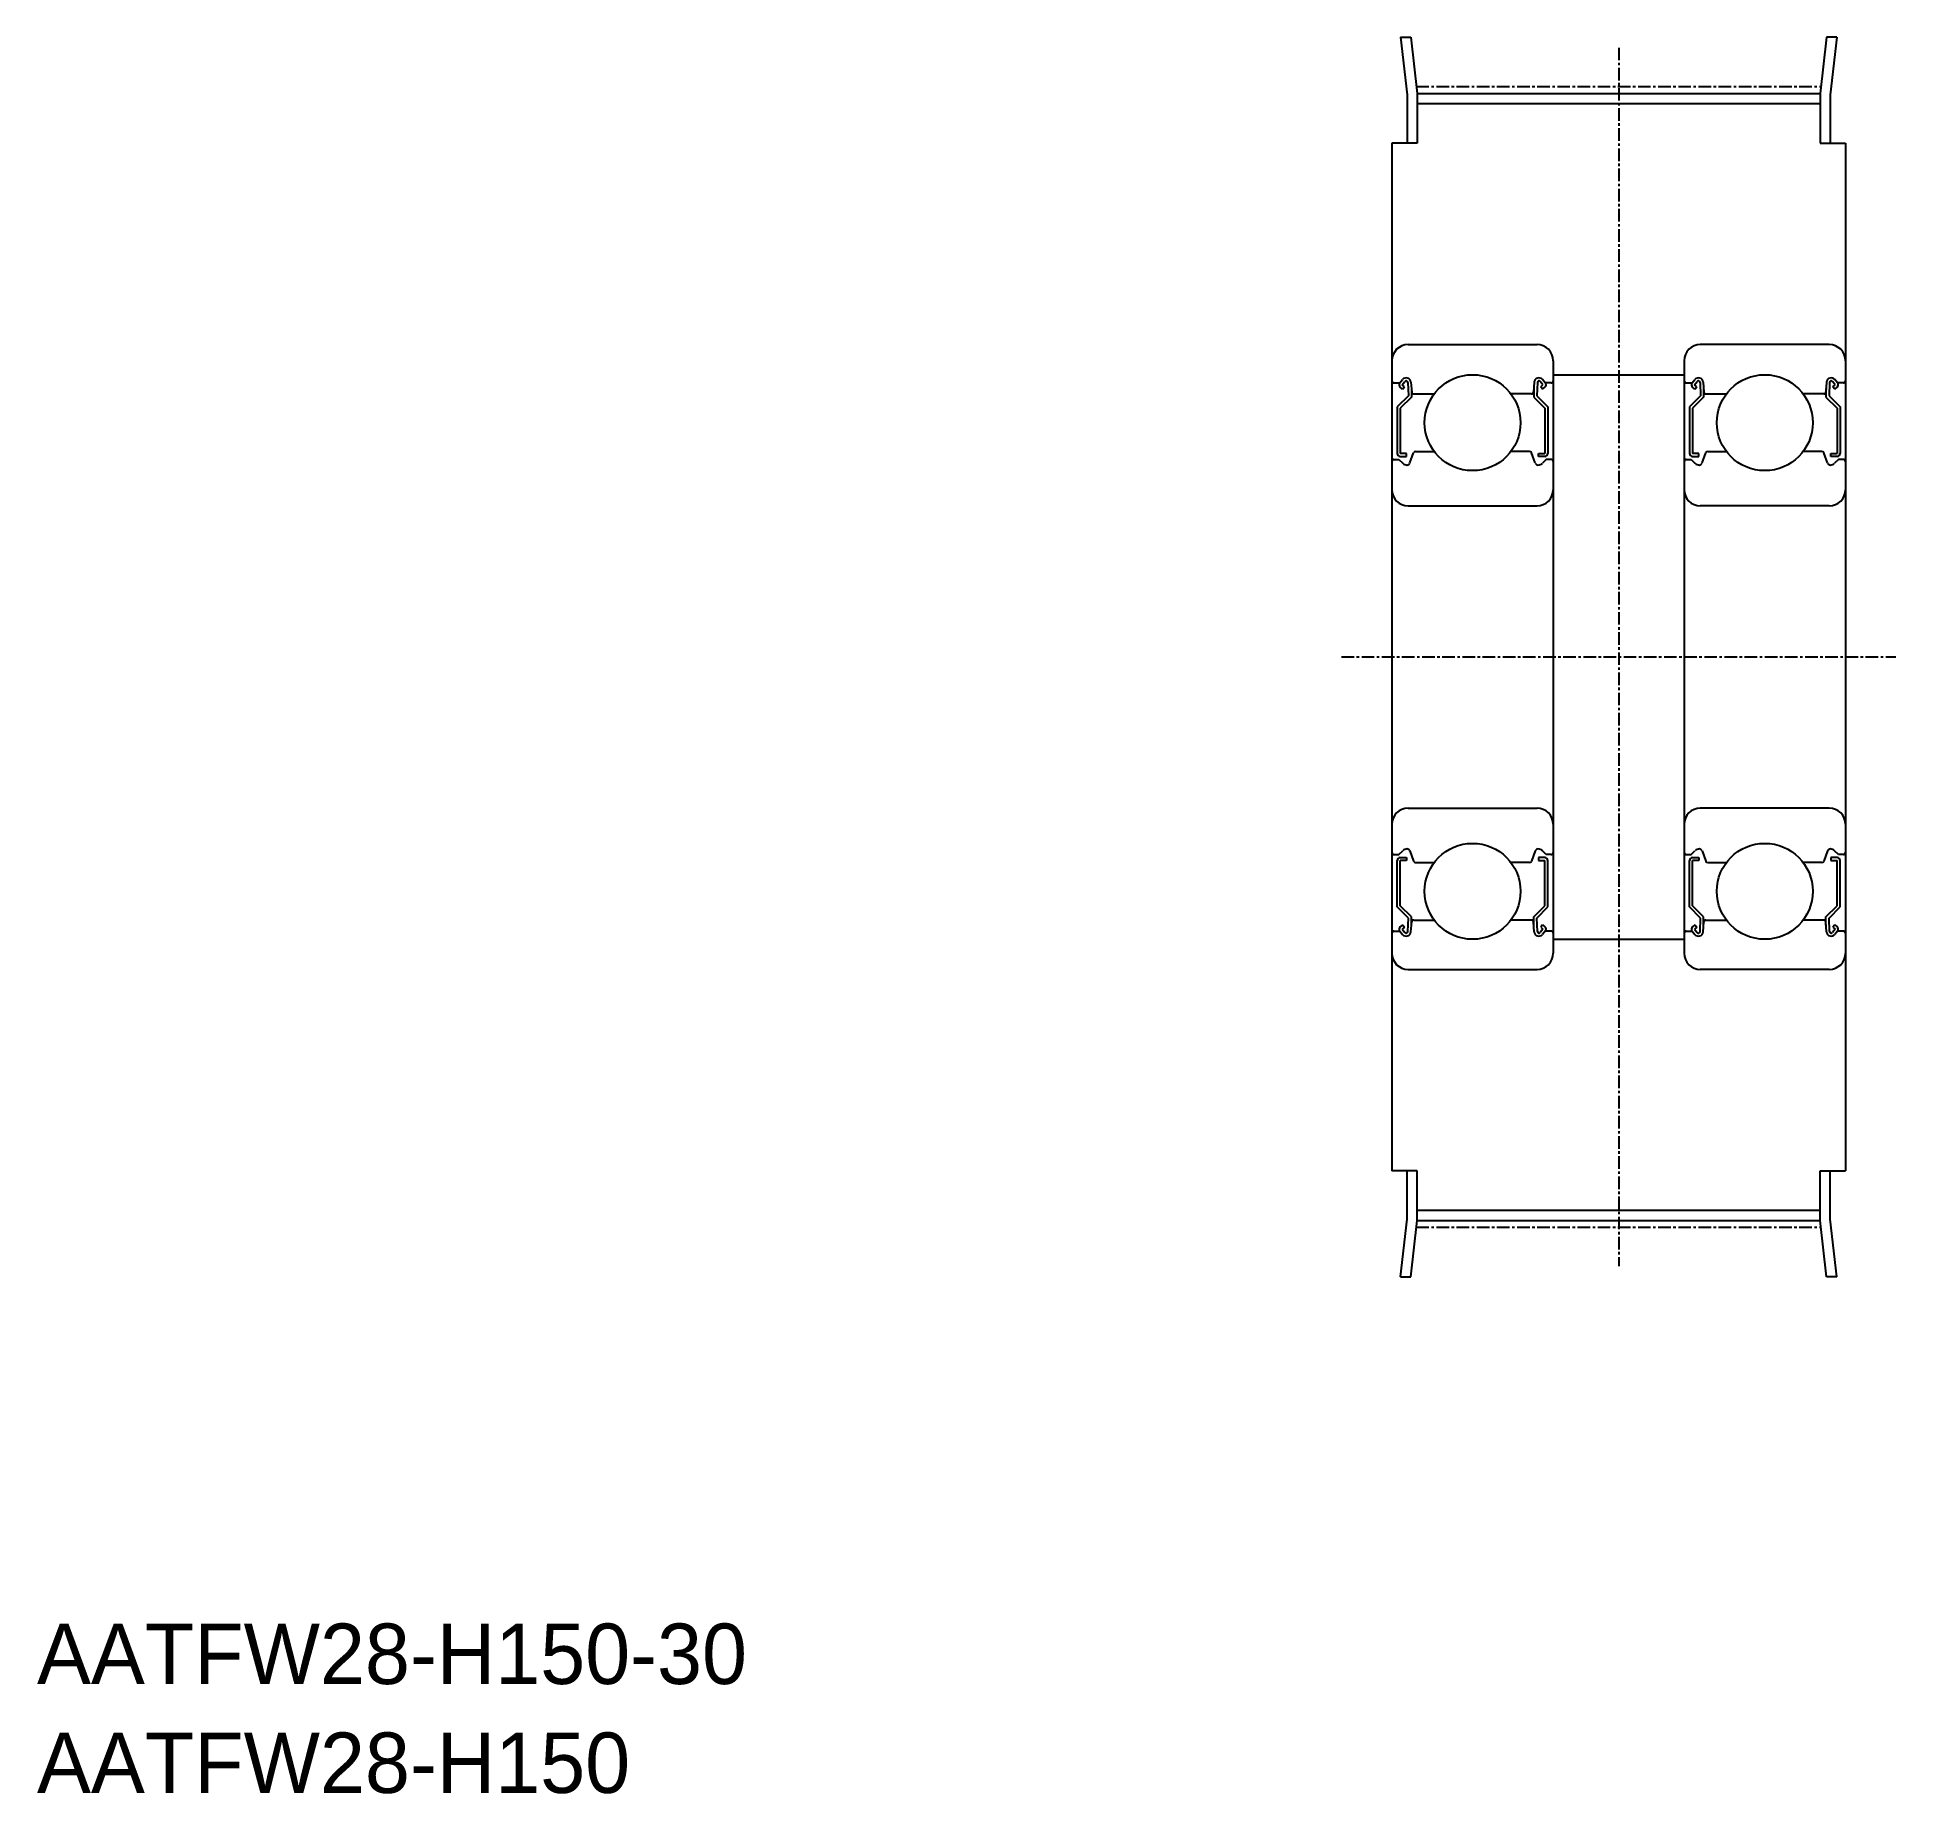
# Model space of a CAD drawing. Extents: x -286 to -102, y -61 to 113.
import ezdxf

# ---------------------------------------------------------------- set-up
doc = ezdxf.new("R2010")
doc.units = 0
doc.linetypes.add('CENTER', pattern=[2, 1.25, -0.25, 0.25, -0.25])
doc.layers.get('0').update_dxf_attribs({"linetype": 'CONTINUOUS'})
doc.layers.add('CENTER', color=1, linetype='CENTER')

msp = doc.modelspace()

# ---------------------------------------------------------------- linework, layer by layer
for p, q in [((-150.71, 113.41), (-150.05, 107.7)), ((-150.71, 113.41), (-149.68, 113.41)), ((-149.68, 113.41), (-149.05, 107.82)), ((-108.42, 113.41), (-109.05, 107.82)), ((-107.39, 113.41), (-108.42, 113.41)), ((-107.39, 113.41), (-108.05, 107.7)), ((-150.05, 107.7), (-150.05, 102.91)), ((-149.05, 107.82), (-149.05, 102.91)), ((-149.05, 107.82), (-109.05, 107.82)), ((-109.05, 107.82), (-109.05, 102.91)), ((-108.05, 107.7), (-108.05, 102.91)), ((-149.05, 106.82), (-109.05, 106.82)), ((-149.05, 102.91), (-151.55, 102.91)), ((-151.55, 102.91), (-151.55, 41.91)), ((-109.05, 102.91), (-106.55, 102.91)), ((-106.55, 102.91), (-106.55, 41.91)), ((-151.55, 81.31), (-151.55, 22.51)), ((-149.95, 82.91), (-137.15, 82.91)), ((-135.55, 81.31), (-135.55, 22.51)), ((-122.55, 81.31), (-122.55, 22.51)), ((-108.15, 82.91), (-120.95, 82.91)), ((-106.55, 81.31), (-106.55, 22.51)), ((-150.77, 79.11), (-150.49, 79.45)), ((-136.33, 79.11), (-136.61, 79.45)), ((-121.77, 79.11), (-121.49, 79.45)), ((-107.33, 79.11), (-107.61, 79.45)), ((-151.35, 79.11), (-150.77, 79.11)), ((-149.92, 77.82), (-151.02, 76.72)), ((-150.5, 78.5), (-150.73, 78.69)), ((-149.62, 77.69), (-150.72, 76.59)), ((-150.54, 78.92), (-150.26, 79.26)), ((-150.31, 78.73), (-150.54, 78.92)), ((-150.5, 78.5), (-150.31, 78.73)), ((-149.98, 79.16), (-149.92, 77.82)), ((-149.68, 79.19), (-149.59, 78.2)), ((-149.62, 78.54), (-149.62, 77.69)), ((-149.39, 78.01), (-147.37, 78.01)), ((-137.71, 78.01), (-139.73, 78.01)), ((-137.42, 79.19), (-137.51, 78.2)), ((-137.48, 78.54), (-137.48, 77.69)), ((-137.48, 77.69), (-136.38, 76.59)), ((-137.12, 79.16), (-137.18, 77.82)), ((-137.18, 77.82), (-136.08, 76.72)), ((-136.56, 78.92), (-136.84, 79.26)), ((-136.79, 78.73), (-136.56, 78.92)), ((-136.6, 78.5), (-136.79, 78.73)), ((-136.6, 78.5), (-136.37, 78.69)), ((-135.75, 79.11), (-136.33, 79.11)), ((-122.35, 79.11), (-121.77, 79.11)), ((-120.92, 77.82), (-122.02, 76.72)), ((-121.5, 78.5), (-121.73, 78.69)), ((-120.62, 77.69), (-121.72, 76.59)), ((-121.54, 78.92), (-121.26, 79.26)), ((-121.31, 78.73), (-121.54, 78.92)), ((-121.5, 78.5), (-121.31, 78.73)), ((-120.98, 79.16), (-120.92, 77.82)), ((-120.68, 79.19), (-120.59, 78.2)), ((-120.62, 78.54), (-120.62, 77.69)), ((-120.39, 78.01), (-118.37, 78.01)), ((-108.71, 78.01), (-110.73, 78.01)), ((-108.42, 79.19), (-108.51, 78.2)), ((-108.48, 78.54), (-108.48, 77.69)), ((-108.48, 77.69), (-107.38, 76.59)), ((-108.12, 79.16), (-108.18, 77.82)), ((-108.18, 77.82), (-107.08, 76.72)), ((-107.56, 78.92), (-107.84, 79.26)), ((-107.79, 78.73), (-107.56, 78.92)), ((-107.6, 78.5), (-107.79, 78.73)), ((-107.6, 78.5), (-107.37, 78.69)), ((-106.75, 79.11), (-107.33, 79.11)), ((-151.02, 76.72), (-151.02, 72.11)), ((-150.72, 76.59), (-150.72, 72.11)), ((-136.38, 76.59), (-136.38, 72.11)), ((-136.08, 76.72), (-136.08, 72.11)), ((-122.02, 76.72), (-122.02, 72.11)), ((-121.72, 76.59), (-121.72, 72.11)), ((-107.38, 76.59), (-107.38, 72.11)), ((-107.08, 76.72), (-107.08, 72.11)), ((-150.1, 72.11), (-150.72, 72.11)), ((-150.1, 71.81), (-150.1, 72.11)), ((-149.77, 71.16), (-149.4, 72.18)), ((-149.21, 72.31), (-147.37, 72.31)), ((-137.89, 72.31), (-139.73, 72.31)), ((-137.33, 71.16), (-137.7, 72.18)), ((-137, 71.81), (-137, 72.11)), ((-137, 72.11), (-136.38, 72.11)), ((-121.1, 72.11), (-121.72, 72.11)), ((-121.1, 71.81), (-121.1, 72.11)), ((-120.77, 71.16), (-120.4, 72.18)), ((-120.21, 72.31), (-118.37, 72.31)), ((-108.89, 72.31), (-110.73, 72.31)), ((-108.33, 71.16), (-108.7, 72.18)), ((-108, 71.81), (-108, 72.11)), ((-108, 72.11), (-107.38, 72.11)), ((-151.35, 71.51), (-150.85, 71.51)), ((-150.85, 71.51), (-150.48, 71.14)), ((-150.72, 71.81), (-150.1, 71.81)), ((-136.38, 71.81), (-137, 71.81)), ((-136.25, 71.51), (-136.62, 71.14)), ((-135.75, 71.51), (-136.25, 71.51)), ((-122.35, 71.51), (-121.85, 71.51)), ((-121.85, 71.51), (-121.48, 71.14)), ((-121.72, 71.81), (-121.1, 71.81)), ((-107.38, 71.81), (-108, 71.81)), ((-107.25, 71.51), (-107.62, 71.14)), ((-106.75, 71.51), (-107.25, 71.51)), ((-149.95, 66.91), (-137.15, 66.91)), ((-108.15, 66.91), (-120.95, 66.91)), ((-151.55, 65.31), (-151.55, 0.91)), ((-106.55, 65.31), (-106.55, 0.91)), ((-149.95, 36.91), (-137.15, 36.91)), ((-108.15, 36.91), (-120.95, 36.91)), ((-151.35, 32.31), (-150.85, 32.31)), ((-151.02, 27.11), (-151.02, 31.71)), ((-150.85, 32.31), (-150.48, 32.69)), ((-150.72, 32.01), (-150.1, 32.01)), ((-150.72, 27.23), (-150.72, 31.71)), ((-150.1, 31.71), (-150.72, 31.71)), ((-150.1, 32.01), (-150.1, 31.71)), ((-149.77, 32.67), (-149.4, 31.65)), ((-149.21, 31.51), (-147.37, 31.51)), ((-137.89, 31.51), (-139.73, 31.51)), ((-137.33, 32.67), (-137.7, 31.65)), ((-137.52, 32.16), (-137.52, 32.16)), ((-137.43, 32.41), (-137.43, 32.41)), ((-137, 32.01), (-137, 31.71)), ((-136.38, 32.01), (-137, 32.01)), ((-137, 31.71), (-136.38, 31.71)), ((-136.25, 32.31), (-136.62, 32.69)), ((-136.38, 27.23), (-136.38, 31.71)), ((-135.75, 32.31), (-136.25, 32.31)), ((-136.08, 27.11), (-136.08, 31.71)), ((-122.35, 32.31), (-121.85, 32.31)), ((-122.02, 27.11), (-122.02, 31.71)), ((-121.85, 32.31), (-121.48, 32.69)), ((-121.72, 32.01), (-121.1, 32.01)), ((-121.1, 31.71), (-121.72, 31.71)), ((-121.72, 27.23), (-121.72, 31.71)), ((-121.1, 32.01), (-121.1, 31.71)), ((-120.77, 32.67), (-120.4, 31.65)), ((-120.68, 32.41), (-120.68, 32.41)), ((-120.58, 32.16), (-120.58, 32.16)), ((-120.21, 31.51), (-118.37, 31.51)), ((-108.89, 31.51), (-110.73, 31.51)), ((-108.33, 32.67), (-108.7, 31.65)), ((-108, 32.01), (-108, 31.71)), ((-107.38, 32.01), (-108, 32.01)), ((-108, 31.71), (-107.38, 31.71)), ((-107.25, 32.31), (-107.62, 32.69)), ((-107.38, 27.23), (-107.38, 31.71)), ((-106.75, 32.31), (-107.25, 32.31)), ((-107.08, 27.11), (-107.08, 31.71)), ((-149.92, 26.01), (-151.02, 27.11)), ((-149.62, 26.13), (-150.72, 27.23)), ((-149.98, 24.67), (-149.92, 26.01)), ((-149.62, 25.29), (-149.62, 26.13)), ((-137.48, 26.13), (-136.38, 27.23)), ((-137.48, 25.29), (-137.48, 26.13)), ((-137.18, 26.01), (-136.08, 27.11)), ((-137.12, 24.67), (-137.18, 26.01)), ((-120.92, 26.01), (-122.02, 27.11)), ((-120.62, 26.13), (-121.72, 27.23)), ((-120.98, 24.67), (-120.92, 26.01)), ((-120.62, 25.29), (-120.62, 26.13)), ((-108.48, 26.13), (-107.38, 27.23)), ((-108.48, 25.29), (-108.48, 26.13)), ((-108.18, 26.01), (-107.08, 27.11)), ((-108.12, 24.67), (-108.18, 26.01)), ((-151.35, 24.71), (-150.77, 24.71)), ((-150.77, 24.71), (-150.49, 24.38)), ((-150.5, 25.33), (-150.73, 25.14)), ((-150.31, 25.1), (-150.54, 24.91)), ((-150.54, 24.91), (-150.26, 24.57)), ((-150.5, 25.33), (-150.31, 25.1)), ((-149.68, 24.63), (-149.59, 25.63)), ((-149.39, 25.81), (-147.37, 25.81)), ((-137.71, 25.81), (-139.73, 25.81)), ((-137.42, 24.63), (-137.51, 25.63)), ((-136.56, 24.91), (-136.84, 24.57)), ((-136.6, 25.33), (-136.79, 25.1)), ((-136.79, 25.1), (-136.56, 24.91)), ((-136.33, 24.71), (-136.61, 24.38)), ((-136.6, 25.33), (-136.37, 25.14)), ((-135.75, 24.71), (-136.33, 24.71)), ((-122.35, 24.71), (-121.77, 24.71)), ((-121.77, 24.71), (-121.49, 24.38)), ((-121.5, 25.33), (-121.73, 25.14)), ((-121.31, 25.1), (-121.54, 24.91)), ((-121.54, 24.91), (-121.26, 24.57)), ((-121.5, 25.33), (-121.31, 25.1)), ((-120.68, 24.63), (-120.59, 25.63)), ((-120.39, 25.81), (-118.37, 25.81)), ((-108.71, 25.81), (-110.73, 25.81)), ((-108.42, 24.63), (-108.51, 25.63)), ((-107.56, 24.91), (-107.84, 24.57)), ((-107.6, 25.33), (-107.79, 25.1)), ((-107.79, 25.1), (-107.56, 24.91)), ((-107.33, 24.71), (-107.61, 24.38)), ((-107.6, 25.33), (-107.37, 25.14)), ((-106.75, 24.71), (-107.33, 24.71)), ((-149.95, 20.91), (-137.15, 20.91)), ((-108.15, 20.91), (-120.95, 20.91)), ((-149.05, 0.91), (-151.55, 0.91)), ((-150.05, -3.87), (-150.05, 0.91)), ((-149.05, -4), (-149.05, 0.91)), ((-109.05, -4), (-109.05, 0.91)), ((-109.05, 0.91), (-106.55, 0.91)), ((-108.05, -3.87), (-108.05, 0.91)), ((-149.05, -2.99), (-109.05, -2.99)), ((-150.71, -9.59), (-150.05, -3.87)), ((-149.68, -9.59), (-149.05, -4)), ((-149.05, -4), (-109.05, -4)), ((-108.42, -9.59), (-109.05, -4)), ((-107.39, -9.59), (-108.05, -3.87)), ((-150.71, -9.59), (-149.68, -9.59)), ((-107.39, -9.59), (-108.42, -9.59))]:
    msp.add_line(p, q)
at = {"color": 7, "linetype": 'CONTINUOUS'}
for p, q in [((-135.55, 79.91), (-122.55, 79.91)), ((-135.55, 23.91), (-122.55, 23.91))]:
    msp.add_line(p, q, dxfattribs=at)
for centre in [(-143.55, 75.16), (-114.55, 75.16), (-143.55, 28.66), (-114.55, 28.66)]:
    msp.add_circle(centre, 4.76)
for centre, radius, start, end in [((-149.95, 81.31), 1.6, 90, 180), ((-137.15, 81.31), 1.6, 0, 90), ((-120.95, 81.31), 1.6, 90, 180), ((-108.15, 81.31), 1.6, 0, 90), ((-151.35, 79.31), 0.2, 180, 270), ((-150.14, 79.15), 0.46, 4.9875, 139.9073), ((-150.14, 79.15), 0.16, 2.3753, 139.9932), ((-136.97, 79.15), 0.46, 40.0927, 175.0125), ((-136.96, 79.15), 0.16, 40.0068, 177.6247), ((-135.75, 79.31), 0.2, 270, 0), ((-122.35, 79.31), 0.2, 180, 270), ((-121.14, 79.15), 0.46, 4.9875, 139.9073), ((-121.14, 79.15), 0.16, 2.3753, 139.9932), ((-107.97, 79.15), 0.46, 40.0927, 175.0125), ((-107.96, 79.15), 0.16, 40.0068, 177.6247), ((-106.75, 79.31), 0.2, 270, 0), ((-150.54, 78.92), 0.3, 139.9073, 229.9975), ((-149.39, 78.21), 0.2, 184.9875, 270), ((-137.71, 78.21), 0.2, 270, 355.0125), ((-136.56, 78.92), 0.3, 310.0025, 40.0927), ((-121.54, 78.92), 0.3, 139.9073, 229.9975), ((-120.39, 78.21), 0.2, 184.9875, 270), ((-108.71, 78.21), 0.2, 270, 355.0125), ((-107.56, 78.92), 0.3, 310.0025, 40.0927), ((-150.72, 72.11), 0.3, 180, 270), ((-149.21, 72.11), 0.2, 90, 160.0304), ((-137.89, 72.11), 0.2, 19.9696, 90), ((-136.38, 72.11), 0.3, 270, 0), ((-121.72, 72.11), 0.3, 180, 270), ((-120.21, 72.11), 0.2, 90, 160.0304), ((-108.89, 72.11), 0.2, 19.9696, 90), ((-107.38, 72.11), 0.3, 270, 0), ((-151.35, 71.31), 0.2, 90, 180), ((-150.05, 71.56), 0.6, 225, 272.805), ((-150.05, 71.26), 0.3, 265.5374, 340.0304), ((-137.05, 71.26), 0.3, 199.9696, 274.4626), ((-137.05, 71.56), 0.6, 267.195, 315), ((-135.75, 71.31), 0.2, 0, 90), ((-122.35, 71.31), 0.2, 90, 180), ((-121.05, 71.56), 0.6, 225, 272.805), ((-121.05, 71.26), 0.3, 265.5374, 340.0304), ((-108.05, 71.26), 0.3, 199.9696, 274.4626), ((-108.05, 71.56), 0.6, 267.195, 315), ((-106.75, 71.31), 0.2, 0, 90), ((-149.95, 68.51), 1.6, 180, 270), ((-137.15, 68.51), 1.6, 270, 0), ((-120.95, 68.51), 1.6, 180, 270), ((-108.15, 68.51), 1.6, 270, 0), ((-149.95, 35.31), 1.6, 90, 180), ((-137.15, 35.31), 1.6, 0, 90), ((-120.95, 35.31), 1.6, 90, 180), ((-108.15, 35.31), 1.6, 0, 90), ((-151.35, 32.51), 0.2, 180, 270), ((-150.72, 31.71), 0.3, 90, 180), ((-150.05, 32.26), 0.6, 87.195, 135), ((-150.05, 32.56), 0.3, 19.9696, 94.4626), ((-149.21, 31.71), 0.2, 199.9696, 270), ((-137.89, 31.71), 0.2, 270, 340.0304), ((-137.05, 32.56), 0.3, 85.5374, 160.0304), ((-137.05, 32.26), 0.6, 45, 92.805), ((-136.38, 31.71), 0.3, 0, 90), ((-135.75, 32.51), 0.2, 270, 0), ((-122.35, 32.51), 0.2, 180, 270), ((-121.72, 31.71), 0.3, 90, 180), ((-121.05, 32.26), 0.6, 87.195, 135), ((-121.05, 32.56), 0.3, 19.9696, 94.4626), ((-120.21, 31.71), 0.2, 199.9696, 270), ((-108.89, 31.71), 0.2, 270, 340.0304), ((-108.05, 32.56), 0.3, 85.5374, 160.0304), ((-108.05, 32.26), 0.6, 45, 92.805), ((-107.38, 31.71), 0.3, 0, 90), ((-106.75, 32.51), 0.2, 270, 0), ((-151.35, 24.51), 0.2, 90, 180), ((-150.54, 24.91), 0.3, 130.0025, 220.0927), ((-150.14, 24.67), 0.46, 220.0927, 355.0125), ((-150.14, 24.67), 0.16, 220.0068, 357.6247), ((-149.39, 25.61), 0.2, 90, 175.0125), ((-137.71, 25.61), 0.2, 4.9875, 90), ((-136.97, 24.67), 0.46, 184.9875, 319.9073), ((-136.96, 24.67), 0.16, 182.3753, 319.9932), ((-136.56, 24.91), 0.3, 319.9073, 49.9975), ((-135.75, 24.51), 0.2, 0, 90), ((-122.35, 24.51), 0.2, 90, 180), ((-121.54, 24.91), 0.3, 130.0025, 220.0927), ((-121.14, 24.67), 0.46, 220.0927, 355.0125), ((-121.14, 24.67), 0.16, 220.0068, 357.6247), ((-120.39, 25.61), 0.2, 90, 175.0125), ((-108.71, 25.61), 0.2, 4.9875, 90), ((-107.97, 24.67), 0.46, 184.9875, 319.9073), ((-107.96, 24.67), 0.16, 182.3753, 319.9932), ((-107.56, 24.91), 0.3, 319.9073, 49.9975), ((-106.75, 24.51), 0.2, 0, 90), ((-149.95, 22.51), 1.6, 180, 270), ((-137.15, 22.51), 1.6, 270, 0), ((-120.95, 22.51), 1.6, 180, 270), ((-108.15, 22.51), 1.6, 270, 0)]:
    msp.add_arc(centre, radius, start, end)
at = {"layer": 'CENTER', "color": 1, "linetype": 'CENTER'}
for p, q in [((-129.05, 112.37), (-129.05, -8.55)), ((-149.13, 108.51), (-108.97, 108.51)), ((-156.55, 51.91), (-101.55, 51.91)), ((-149.13, -4.68), (-108.97, -4.68))]:
    msp.add_line(p, q, dxfattribs=at)

# ---------------------------------------------------------------- texts
at = {"color": 7, "linetype": 'CONTINUOUS'}
for s, p in [('AATFW28-H150-30', (-285.99, -50)), ('AATFW28-H150', (-285.99, -60.81))]:
    msp.add_text(s, height=6, dxfattribs=at).set_placement(p)

doc.saveas('drawing.dxf')
